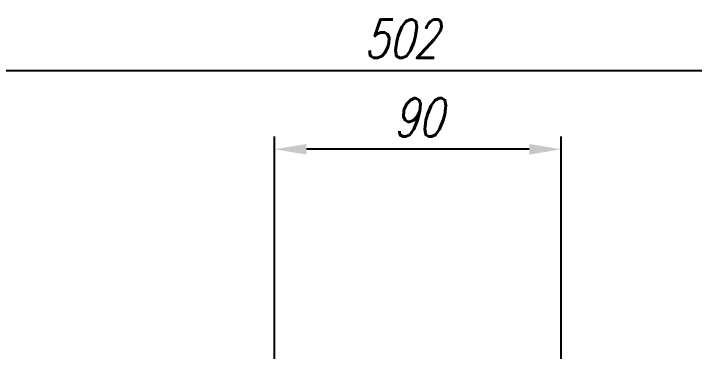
# Model space of a CAD drawing. Header units: millimetres. Extents: x 3426 to 5580, y 1375 to 2906.
# Drawn here: x 4635.9 to 4849, y 2799.9 to 2905.8 of the extents above; entities that cross this region are included whole.
import ezdxf

# ---------------------------------------------------------------- set-up
doc = ezdxf.new("R2010")
doc.units = ezdxf.units.MM
doc.layers.add('IA-DIM', color=7, linetype='Continuous')
doc.styles.add('ING-AMB', font='romans.shx', dxfattribs={"width": 0.75, "oblique": 15})
doc.dimstyles.new('ING-AMB 4', dxfattribs={"dimscale": 4, "dimtxt": 3, "dimasz": 2.5, "dimexe": 1, "dimexo": 1, "dimgap": 1, "dimtad": 1, "dimdec": 0, "dimzin": 0, "dimdsep": 46, "dimtxsty": 'ING-AMB', "dimcen": 0.1, "dimclrd": 7, "dimclre": 7, "dimclrt": 2, "dimadec": 0, "dimazin": 0, "dimtfac": 1, "dimtdec": 0, "dimtmove": 0, "dimatfit": 0, "dimfxl": 1.25, "dimtolj": 1, "dimtzin": 0, "dimarcsym": 1})

# ---------------------------------------------------------------- blocks, each defined once
blk = doc.blocks.new('*D24')
at = {"layer": 'Defpoints', "color": 0, "transparency": 16777216}
for p in [(4717.56, 2863.28), (4717.56, 2534.76), (4807.31, 2496.88)]:
    blk.add_point(p, dxfattribs=at)
at = {"layer": 'IA-DIM', "color": 7, "lineweight": -2, "transparency": 16777216}
for p, q in [((4717.56, 2538.76), (4717.56, 2867.28)), ((4807.31, 2500.88), (4807.31, 2867.28)), ((4797.31, 2863.28), (4727.56, 2863.28))]:
    blk.add_line(p, q, dxfattribs=at)
at = {"layer": 'IA-DIM', "color": 7, "transparency": 16777216}
for points in [[(4727.56, 2864.95), (4727.56, 2861.61), (4717.56, 2863.28)], [(4797.31, 2864.95), (4797.31, 2861.61), (4807.31, 2863.28)]]:
    blk.add_solid(points, dxfattribs=at)
at = {"layer": 'IA-DIM', "color": 2, "transparency": 16777216, "insert": (4762.44, 2873.28), "char_height": 12, "attachment_point": 5, "style": 'ING-AMB'}
blk.add_mtext('\\A1;90', dxfattribs=at)
blk = doc.blocks.new('*D27')
at = {"layer": 'Defpoints', "color": 0, "transparency": 16777216}
for p in [(4988.92, 2887.94), (4988.92, 2787.28), (4525.37, 2692.88)]:
    blk.add_point(p, dxfattribs=at)
at = {"layer": 'IA-DIM', "color": 7, "lineweight": -2, "transparency": 16777216}
for p, q in [((4525.37, 2696.88), (4525.37, 2891.94)), ((4988.92, 2791.28), (4988.92, 2891.94)), ((4535.37, 2887.94), (4978.92, 2887.94))]:
    blk.add_line(p, q, dxfattribs=at)
at = {"layer": 'IA-DIM', "color": 7, "transparency": 16777216}
for points in [[(4535.37, 2889.61), (4535.37, 2886.28), (4525.37, 2887.94)], [(4978.92, 2889.61), (4978.92, 2886.28), (4988.92, 2887.94)]]:
    blk.add_solid(points, dxfattribs=at)
at = {"layer": 'IA-DIM', "color": 2, "transparency": 16777216, "insert": (4757.15, 2897.94), "char_height": 12, "attachment_point": 5, "style": 'ING-AMB'}
blk.add_mtext('\\A1;502', dxfattribs=at)

msp = doc.modelspace()

# ---------------------------------------------------------------- dimensions: what is measured, and where the dimension line sits
at = {"layer": 'IA-DIM'}
dim = msp.add_linear_dim(base=(4988.92, 2887.94), p1=(4525.37, 2692.88), p2=(4988.92, 2787.28), text='502', dimstyle='ING-AMB 4', override={"dimpost": '\\X'}, dxfattribs=at)
dim.commit()
dim.dimension.update_dxf_attribs({"geometry": '*D27', "text_midpoint": (4757.15, 2897.94)})
dim = msp.add_linear_dim(base=(4717.56, 2863.28), p1=(4807.31, 2496.88), p2=(4717.56, 2534.76), dimstyle='ING-AMB 4', override={"dimpost": '\\X'}, dxfattribs=at)
dim.commit()
dim.dimension.update_dxf_attribs({"geometry": '*D24', "text_midpoint": (4762.44, 2873.28)})

doc.saveas('drawing.dxf')
